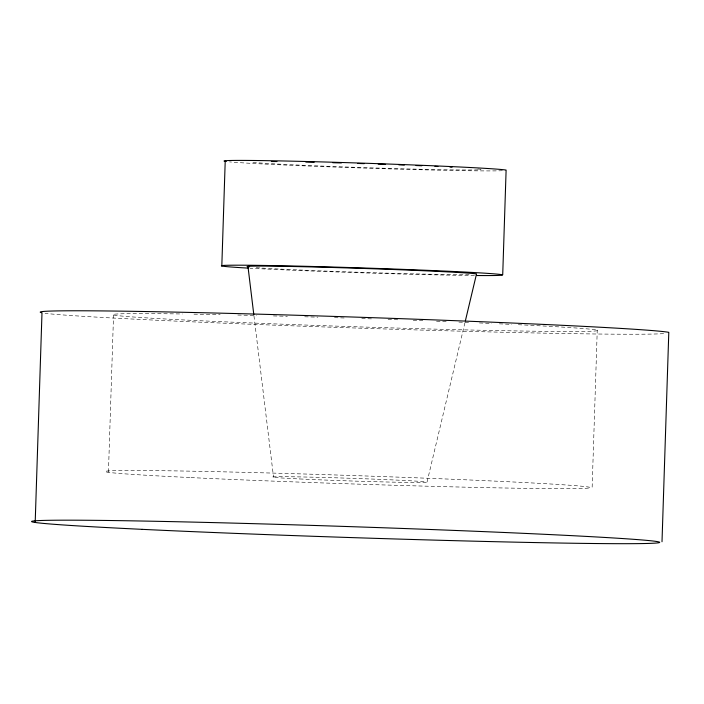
<?xml version="1.0" encoding="UTF-8"?>
<svg xmlns="http://www.w3.org/2000/svg" width="704" height="704" viewBox="0 0 704 704"><rect width="100%" height="100%" fill="white"/><g stroke="black" fill="none" stroke-linecap="round" stroke-linejoin="round"><path stroke-width="0.53" stroke-dasharray="3.52 2.64" d="M108.451 472.032L113.546 314.987M592.152 487.15L597.247 330.106M427.064 481.985L465.106 321.966M253.959 315.867L273.539 477.189M663.67 333.599A314.301 5.456 1.9 0 1 349.395 327.809A314.301 5.456 1.9 0 1 45.047 313.324M469.11 274.569A114.585 1.989 1.9 0 1 360.078 272.298A114.585 1.989 1.9 0 1 253.924 267.511M474.461 275.502A140.853 2.446 1.9 0 1 250.061 268.224M477.919 168.934A114.585 1.989 1.9 0 1 380.934 168.15A114.585 1.989 1.9 0 1 251.407 162.114M518.329 324.711A242.546 4.206 1.9 0 1 532.743 331.17A242.546 4.206 1.9 0 1 187.818 320.153A242.546 4.206 1.9 0 1 182.442 313.984M193.97 314.169A242.546 4.206 1.9 0 1 220.15 314.662M237.794 315.049A242.546 4.206 1.9 0 1 256.441 315.489M273.407 315.929A242.546 4.206 1.9 0 1 287.373 316.298M304.691 316.782A242.546 4.206 1.9 0 1 317.9 317.17M334.462 317.671A242.546 4.206 1.9 0 1 345.365 318.014M361.777 318.542A242.546 4.206 1.9 0 1 372.768 318.912M388.062 319.431A242.546 4.206 1.9 0 1 397.76 319.774M413.222 320.338A242.546 4.206 1.9 0 1 423.262 320.707M436.506 321.209A242.546 4.206 1.9 0 1 446.257 321.587M458.911 322.098A242.546 4.206 1.9 0 1 470.175 322.564M479.389 322.951A242.546 4.206 1.9 0 1 491.718 323.488M499.303 323.831A242.546 4.206 1.9 0 1 511.738 324.403M502.383 170.702A140.853 2.446 1.9 0 1 366.696 168.168A140.853 2.446 1.9 0 1 229.451 161.885M190.978 477.594A242.546 4.206 1.9 0 0 588.192 488.118A242.546 4.206 1.9 0 0 271.735 473.062A242.546 4.206 1.9 0 0 190.978 477.594M299.737 478.958A76.982 1.338 1.9 0 0 425.806 482.293A76.982 1.338 1.9 0 0 325.362 477.514A76.982 1.338 1.9 0 0 299.737 478.958"/><path stroke-width="1.06" d="M35.2 522.139L41.994 312.752A314.301 5.456 1.9 0 1 333.969 316.413A314.301 5.456 1.9 0 1 668.8 332.341L662.006 541.737M221.813 265.998L225.21 161.295M502.718 274.771L506.114 170.078A140.853 2.446 1.9 0 0 350.83 162.774A140.853 2.446 1.9 0 0 226.318 161.515M465.362 320.892L476.52 273.953A114.585 1.989 1.9 0 0 349.492 267.995A114.585 1.989 1.9 0 0 249.119 267.018M248.01 266.816L253.827 314.776M248.16 268.11A140.853 2.446 1.9 0 1 267.986 265.514A140.853 2.446 1.9 0 1 456.034 271.603A140.853 2.446 1.9 0 1 476.775 275.519M271.322 161.498A114.585 1.989 1.9 0 1 276.954 161.55M305.782 162.052A114.585 1.989 1.9 0 1 314.186 162.246M332.746 162.712A114.585 1.989 1.9 0 1 341.361 162.958M357.852 163.451A114.585 1.989 1.9 0 1 364.232 163.654M378.189 164.12A114.585 1.989 1.9 0 1 385.598 164.375M398.851 164.859A114.585 1.989 1.9 0 1 404.36 165.07M416.029 165.537A114.585 1.989 1.9 0 1 421.766 165.774M434.887 166.346A114.585 1.989 1.9 0 1 437.958 166.487M449.962 167.077A114.585 1.989 1.9 0 1 452.074 167.182M142.146 529.346A314.301 5.456 1.9 0 0 656.876 542.986A314.301 5.456 1.9 0 0 246.787 523.477A314.301 5.456 1.9 0 0 142.146 529.346"/></g></svg>
